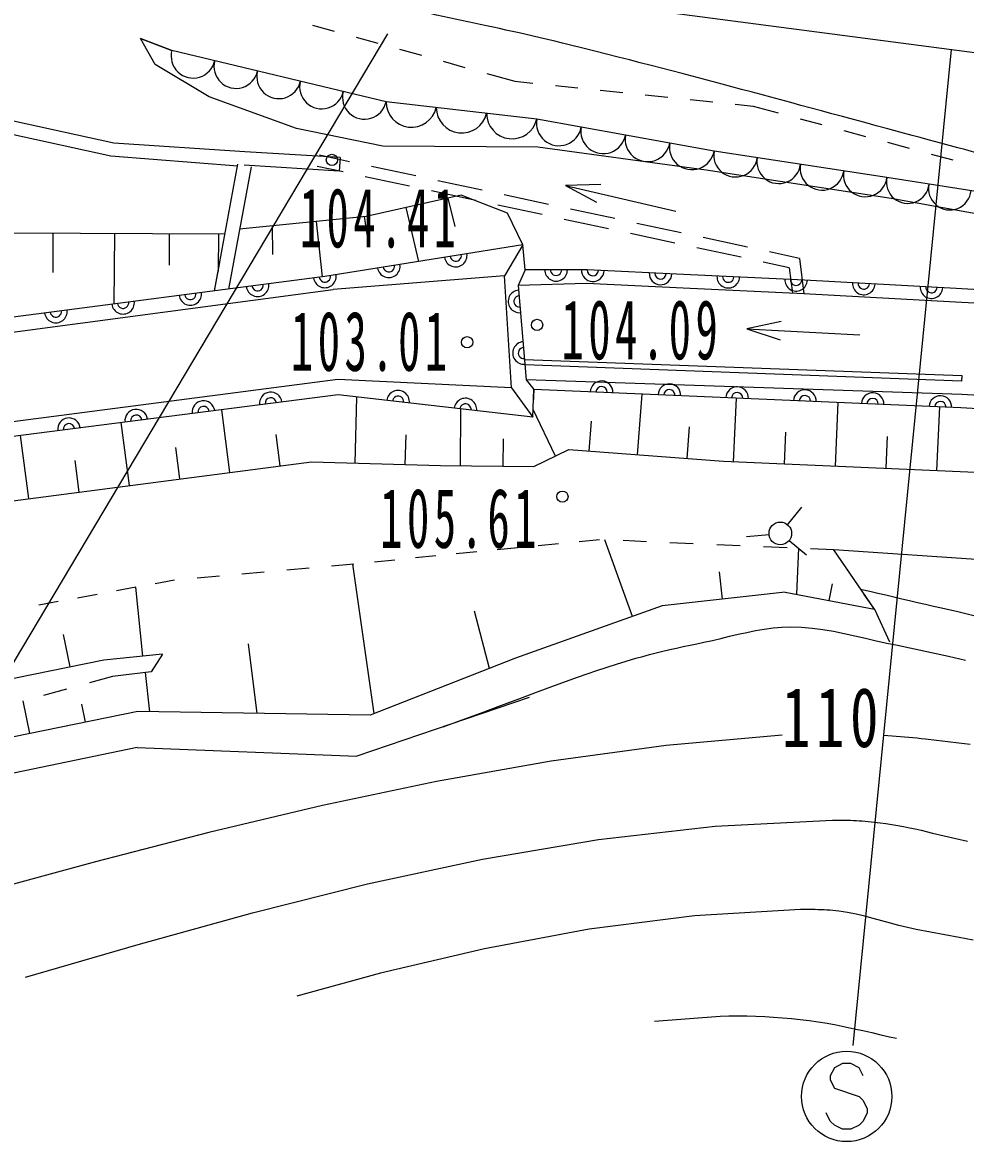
# Model space of a CAD drawing. Units: millimetres, scale not verified. Extents: x 40000 to 680000, y 20000 to 380000.
# Drawn here: x 213128 to 233988, y 239264 to 264096 of the extents above; entities that cross this region are included whole.
import ezdxf

# ---------------------------------------------------------------- set-up
doc = ezdxf.new("R2010")
doc.units = ezdxf.units.MM
doc.header["$LTSCALE"] = 1000
doc.layers.add('M-BGD', color=7, linetype='Continuous', lineweight=25)
doc.layers.add('M-STR-STRC', color=7, linetype='Continuous', lineweight=25)
doc.styles.add('ＭＳ ゴシック', font='')
doc.styles.get('ＭＳ ゴシック').set_extended_font_data('MS Gothic')

msp = doc.modelspace()

# ---------------------------------------------------------------- linework, layer by layer
at = {"layer": 'M-BGD'}
for p, q in [((219543, 264039), (220025, 263905)), ((216061, 263167), (215741, 263740)), ((215741, 263740), (216434, 263478)), ((216434, 263478), (215741, 263740)), ((220506, 263772), (220988, 263638)), ((221470, 263504), (221952, 263371)), ((221170, 262341), (216434, 263478)), ((221170, 262341), (216434, 263478)), ((222434, 263237), (222915, 263103)), ((217256, 262452), (216061, 263167)), ((223397, 262970), (224019, 262797)), ((224019, 262797), (224418, 262756)), ((224915, 262704), (225412, 262652)), ((225910, 262600), (226407, 262548)), ((226904, 262496), (227402, 262445)), ((219191, 261750), (217256, 262452)), ((224506, 261957), (221170, 262341)), ((224506, 261957), (221170, 262341)), ((227899, 262393), (228396, 262341)), ((228894, 262289), (229293, 262247)), ((229293, 262247), (229845, 262098)), ((215149, 261428), (212928, 261915)), ((221100, 261356), (219191, 261750)), ((228426, 261250), (224506, 261957)), ((228426, 261250), (224506, 261957)), ((230328, 261967), (230811, 261837)), ((215085, 261135), (212864, 261622)), ((231293, 261706), (231776, 261575)), ((218048, 261235), (215149, 261428)), ((224527, 261338), (221100, 261356)), ((228252, 260826), (224527, 261338)), ((232250, 260665), (228426, 261250)), ((232250, 260665), (228426, 261250)), ((232259, 261445), (232741, 261314)), ((217890, 260918), (215085, 261135)), ((220153, 261107), (218048, 261235)), ((220363, 261014), (219697, 261157)), ((220153, 261107), (220135, 260807)), ((233224, 261183), (233706, 261053)), ((217376, 258159), (217892, 260958)), ((218187, 260904), (217688, 258197)), ((220135, 260807), (218030, 260935)), ((220223, 260788), (219644, 260912)), ((221829, 260699), (220852, 260909)), ((232341, 260200), (228252, 260826)), ((221690, 260473), (220712, 260683)), ((223296, 260384), (222318, 260594)), ((225919, 260511), (225143, 260486)), ((240623, 259355), (232250, 260665)), ((240623, 259355), (232250, 260665)), ((222833, 260275), (220732, 259804)), ((223156, 260158), (222179, 260368)), ((223858, 259876), (222833, 260275)), ((224762, 260069), (223785, 260279)), ((225143, 260486), (227578, 259917)), ((225143, 260486), (225828, 260120)), ((222536, 260208), (222693, 259583)), ((224623, 259843), (223645, 260053)), ((240431, 258733), (232341, 260200)), ((220732, 259804), (217932, 259519)), ((220684, 259799), (220775, 259221)), ((221606, 260000), (221889, 258805)), ((224193, 259172), (223858, 259876)), ((226229, 259754), (225251, 259964)), ((218649, 259592), (218656, 258958)), ((219623, 259691), (219761, 258468)), ((226090, 259528), (225112, 259738)), ((227696, 259439), (226718, 259649)), ((212815, 259442), (217607, 259415)), ((213803, 259437), (213798, 258564)), ((215161, 259429), (215153, 257869)), ((216376, 259422), (216372, 258725)), ((217461, 259416), (217456, 258595)), ((227556, 259213), (226578, 259423)), ((229162, 259124), (228184, 259334)), ((224193, 259172), (219820, 258476)), ((224193, 259172), (223787, 258487)), ((224244, 258624), (224193, 259172)), ((229023, 258899), (228045, 259108)), ((230317, 258876), (229651, 259019)), ((217376, 258159), (217492, 258787)), ((230090, 258669), (229512, 258794)), ((230317, 258876), (230414, 258092)), ((224244, 258624), (224094, 258276)), ((225620, 258620), (224244, 258624)), ((227753, 258516), (225620, 258620)), ((230429, 258392), (227753, 258516)), ((230090, 258669), (230160, 258104)), ((219820, 258476), (201222, 256050)), ((223787, 258487), (220001, 258183)), ((223946, 256007), (223787, 258487)), ((225605, 258320), (224094, 258276)), ((224094, 258276), (224272, 256189)), ((233783, 258206), (230429, 258392)), ((201269, 255700), (220001, 258183)), ((237584, 258007), (233783, 258206)), ((229912, 257476), (229153, 257315)), ((229153, 257315), (231649, 257182)), ((229153, 257315), (229891, 257075)), ((224233, 256639), (233905, 256281)), ((233900, 256161), (224244, 256518)), ((233905, 256281), (233900, 256161)), ((220101, 256197), (201492, 253765)), ((223946, 256007), (220101, 256197)), ((233904, 255866), (224272, 256189)), ((224272, 256189), (224440, 255977)), ((220109, 255855), (201585, 253486)), ((224416, 255358), (220109, 255855)), ((220484, 254345), (220528, 255807)), ((223946, 256007), (224416, 255358)), ((224416, 255358), (224440, 255977)), ((224440, 255977), (224428, 255668)), ((233887, 255566), (224440, 255977)), ((226731, 254529), (226833, 255873)), ((228859, 254375), (228919, 255782)), ((235685, 255764), (233904, 255866)), ((222815, 254284), (222827, 255541)), ((231109, 254279), (231169, 255684)), ((233356, 254183), (233416, 255587)), ((217719, 254139), (217539, 255526)), ((224919, 254500), (224423, 255530)), ((215497, 253850), (215315, 255242)), ((225663, 254609), (225713, 255273)), ((227828, 254446), (227881, 255144)), ((213266, 253559), (213083, 254957)), ((218828, 254283), (218738, 254976)), ((221597, 254311), (221617, 254972)), ((223760, 254275), (223766, 254878)), ((229984, 254327), (230014, 255030)), ((232233, 254231), (232263, 254933)), ((216609, 253994), (216519, 254689)), ((224439, 254268), (225217, 254643)), ((225217, 254643), (228636, 254385)), ((212482, 253457), (219518, 254373)), ((214382, 253704), (214291, 254402)), ((219518, 254373), (222376, 254288)), ((228636, 254385), (236306, 254057)), ((222376, 254288), (224439, 254268)), ((230050, 252982), (230368, 253367)), ((224988, 252560), (224535, 252515)), ((225893, 252650), (225441, 252605)), ((226619, 250950), (226012, 252645)), ((226930, 252605), (226412, 252628)), ((227967, 252560), (227448, 252583)), ((229144, 252718), (229642, 252766)), ((230084, 252631), (230469, 252312)), ((223177, 252380), (222724, 252335)), ((224083, 252470), (223630, 252425)), ((229003, 252515), (228485, 252538)), ((230040, 252470), (229522, 252493)), ((230294, 252459), (230251, 251441)), ((231077, 252425), (230559, 252448)), ((234847, 252166), (231077, 252425)), ((231972, 251111), (231077, 252425)), ((220461, 252109), (219965, 252065)), ((220911, 248800), (220433, 252107)), ((221366, 252199), (220914, 252154)), ((222272, 252290), (221819, 252245)), ((231524, 251768), (231301, 252096)), ((217486, 251844), (216991, 251800)), ((218478, 251933), (217982, 251888)), ((219469, 252021), (218974, 251977)), ((228612, 251335), (228545, 251937)), ((215637, 251596), (215208, 251517)), ((215789, 250072), (215634, 251596)), ((216495, 251756), (216066, 251676)), ((230975, 251302), (231046, 251669)), ((214779, 251437), (214349, 251358)), ((229995, 251490), (227278, 251186)), ((229995, 251490), (231972, 251111)), ((231972, 251111), (231748, 251439)), ((213920, 251278), (213491, 251198)), ((223458, 249799), (223127, 251070)), ((227278, 251186), (224035, 250025)), ((231972, 251111), (232306, 250388)), ((214183, 249833), (214038, 250553)), ((218317, 248805), (218125, 250345)), ((216226, 250116), (214930, 249985)), ((216226, 250116), (215973, 249723)), ((214930, 249985), (207439, 248467)), ((224035, 250025), (220821, 248765)), ((215120, 249622), (214612, 249482)), ((215973, 249723), (215120, 249622)), ((215844, 249708), (215938, 248843)), ((214104, 249343), (213597, 249203)), ((213293, 248362), (213147, 249080)), ((224337, 249156), (220524, 247862)), ((215683, 248847), (208123, 247311)), ((214524, 248612), (214443, 249013)), ((220821, 248765), (215683, 248847)), ((215664, 248047), (208246, 246522)), ((215664, 248047), (220524, 247862))]:
    msp.add_line(p, q, dxfattribs=at)
for points in [[(194606, 270431), (200020, 268424), (205519, 267007), (209401, 266624), (210110, 265166), (217392, 264366), (217808, 265583), (234247, 263421), (246099, 262333), (267035, 260377), (273417, 256478)], [(237568, 257707), (233767, 257907), (230414, 258092), (227739, 258216), (225605, 258320)], [(239528, 255042), (235660, 255465), (233887, 255566)], [(231694, 251549), (231871, 251508), (232047, 251468), (232223, 251426), (232399, 251385), (232576, 251344), (232752, 251303), (232928, 251263), (233105, 251222), (233281, 251182), (233458, 251143), (233815, 251061), (234172, 250975)], [(222431, 248509), (222857, 248662), (223282, 248820), (223706, 248978), (224131, 249138), (224555, 249296), (224981, 249452), (225407, 249604), (225835, 249751), (226266, 249892), (226699, 250025), (226847, 250067), (226995, 250107), (227144, 250146), (227294, 250182), (227444, 250217), (227594, 250251), (227745, 250284), (227895, 250316), (228046, 250348), (228197, 250379), (228388, 250421), (228579, 250465), (228770, 250511), (228961, 250556), (229153, 250599), (229345, 250638), (229537, 250672), (229730, 250698), (229924, 250715), (230119, 250721), (230358, 250715), (230596, 250694), (230833, 250663), (231070, 250622), (231306, 250575), (231541, 250523), (231777, 250469), (232012, 250414), (232247, 250362), (232482, 250313), (232860, 250237), (233238, 250155), (233614, 250070), (233990, 249982)], [(229929, 248324), (227366, 248097), (224819, 247749), (222285, 247300), (219763, 246766), (217250, 246166), (214745, 245520), (212245, 244844), (209748, 244158), (207253, 243480), (206956, 243403)], [(234087, 248120), (233840, 248149), (233593, 248177), (233346, 248206), (233099, 248234), (233008, 248245), (232916, 248254), (232824, 248264), (232732, 248273), (232640, 248282), (232548, 248290), (232456, 248297), (232364, 248305), (232271, 248311), (232179, 248318)], [(213199, 242966), (215686, 243694), (218217, 244395), (220757, 245033), (223307, 245581), (225871, 246016), (228451, 246313), (231048, 246445), (231113, 246446), (231179, 246446), (231245, 246445), (231310, 246444), (231376, 246442), (231441, 246440), (231507, 246437), (231573, 246434), (231638, 246430), (231704, 246425), (231835, 246414), (231966, 246401), (232096, 246385), (232227, 246367), (232357, 246346), (232487, 246324), (232617, 246300), (232746, 246274), (232875, 246247), (233003, 246218), (233259, 246158), (233515, 246098), (233772, 246038), (234028, 245979)], [(234159, 243787), (233844, 243847), (233528, 243906), (233213, 243965), (232898, 244025), (232706, 244065), (232516, 244111), (232326, 244161), (232136, 244214), (231947, 244266), (231757, 244315), (231567, 244361), (231375, 244399), (231183, 244429), (230988, 244448), (230923, 244452), (230859, 244455), (230794, 244458), (230729, 244460), (230664, 244462), (230599, 244463), (230534, 244464), (230469, 244464), (230404, 244463), (230339, 244462), (227990, 244325), (225660, 244028), (223346, 243596), (221047, 243055), (219195, 242546)], [(227105, 241992), (228558, 242105), (228755, 242111), (228952, 242114), (229150, 242112), (229348, 242107), (229545, 242098), (229743, 242086), (229940, 242071), (230137, 242053), (230333, 242032), (230529, 242008), (230729, 241979), (230928, 241947), (231126, 241910), (231324, 241870), (231521, 241828), (231718, 241784), (231915, 241740), (232112, 241695), (232309, 241650), (232461, 241617)]]:
    msp.add_lwpolyline(points, dxfattribs=at)
for centre, radius in [((219973, 261054), 125), ((224510, 257402), 125), ((222964, 257019), 125), ((225072, 253602), 125), ((229891, 252789), 250)]:
    msp.add_circle(centre, radius, dxfattribs=at)
for centre, radius, start, end in [((216904, 263352), 487, 165.0082, 347.9989), ((217852, 263124), 487, 165.0079, 347.9991), ((218799, 262897), 487, 165.0085, 347.9988), ((219746, 262670), 487, 165.0082, 347.9989), ((220694, 262442), 487, 165.0079, 347.9991), ((221733, 262340), 563, 179.875, 346.9893), ((222845, 262212), 563, 179.8744, 346.99), ((223957, 262084), 563, 179.8744, 346.99), ((224996, 261866), 498, 169.532, 350.0283), ((225975, 261690), 498, 169.5321, 350.0278), ((226955, 261513), 498, 169.5324, 350.028), ((227935, 261336), 498, 169.532, 350.0283), ((228901, 261161), 484, 169.3915, 353.2101), ((229857, 261015), 484, 169.3923, 353.2094), ((230813, 260869), 484, 169.3921, 353.2095), ((231770, 260722), 484, 169.3921, 353.2095), ((232711, 260564), 472, 167.6689, 354.5505), ((233641, 260419), 472, 167.6687, 354.55), ((222712, 258936), 250, 189.0508, 9.0509), ((222712, 258936), 125, 189.0508, 9.0509), ((221231, 258700), 250, 189.0508, 9.0509), ((221231, 258700), 125, 189.0508, 9.0509), ((224932, 258622), 250, 179.8464, 359.8464), ((224932, 258622), 125, 179.8464, 359.8464), ((225744, 258614), 250, 177.1979, 357.1979), ((225744, 258614), 125, 177.1979, 357.1979), ((227242, 258541), 250, 177.1979, 357.1979), ((227242, 258541), 125, 177.1979, 357.1979), ((218329, 258281), 250, 187.4319, 7.432), ((218329, 258281), 125, 187.4319, 7.432), ((219817, 258475), 250, 187.4319, 7.432), ((219817, 258475), 125, 187.4319, 7.432), ((228740, 258470), 250, 177.354, 357.3541), ((228740, 258470), 125, 177.354, 357.3541), ((230239, 258401), 250, 177.354, 357.3541), ((230239, 258401), 125, 177.354, 357.3541), ((231737, 258319), 250, 176.8318, 356.8319), ((231737, 258319), 125, 176.8318, 356.8319), ((216842, 258087), 250, 187.4319, 7.432), ((216842, 258087), 125, 187.4319, 7.432), ((224122, 257923), 250, 94.8668, 274.8668), ((224122, 257923), 125, 94.8668, 274.8668), ((233234, 258237), 250, 176.8318, 356.8319), ((233234, 258237), 125, 176.8318, 356.8319), ((215354, 257893), 250, 187.4319, 7.432), ((215354, 257893), 125, 187.4319, 7.432), ((213867, 257699), 250, 187.4319, 7.432), ((213867, 257699), 125, 187.4319, 7.432), ((224221, 256781), 250, 94.8668, 274.8668), ((224221, 256781), 125, 94.8668, 274.8668), ((225938, 255912), 250, 357.5074, 177.5074), ((225938, 255912), 125, 357.5074, 177.5074), ((227437, 255847), 250, 357.5074, 177.5074), ((228936, 255782), 250, 357.5074, 177.5074), ((218621, 255665), 250, 7.2875, 187.2875), ((218621, 255665), 125, 7.2875, 187.2875), ((221436, 255702), 250, 353.4198, 173.4199), ((221436, 255702), 125, 353.4198, 173.4199), ((222926, 255530), 250, 353.4198, 173.4199), ((227437, 255847), 125, 357.5074, 177.5074), ((228936, 255782), 125, 357.5074, 177.5074), ((230434, 255716), 250, 357.5074, 177.5074), ((230434, 255716), 125, 357.5074, 177.5074), ((231933, 255651), 250, 357.5074, 177.5074), ((233431, 255586), 250, 357.5074, 177.5074), ((215645, 255284), 250, 7.2875, 187.2875), ((217133, 255474), 250, 7.2875, 187.2875), ((217133, 255474), 125, 7.2875, 187.2875), ((222926, 255530), 125, 353.4198, 173.4199), ((231933, 255651), 125, 357.5074, 177.5074), ((233431, 255586), 125, 357.5074, 177.5074), ((214157, 255094), 250, 7.2875, 187.2875), ((215645, 255284), 125, 7.2875, 187.2875), ((214157, 255094), 125, 7.2875, 187.2875)]:
    msp.add_arc(centre, radius, start, end, dxfattribs=at)
msp.add_open_spline([(286311, 247971), (285115, 248541), (284733, 248695), (283686, 249071), (282104, 249639), (281137, 249689), (279512, 250120), (278129, 250488), (277335, 250638), (275988, 251120), (274690, 251585), (274000, 251941), (272738, 252495), (271626, 252983), (271055, 253379), (269914, 253795), (267914, 254524), (266736, 254765), (264677, 255307), (262889, 255778), (261898, 256104), (260078, 256432), (258320, 256749), (257296, 256642), (255529, 256907), (254005, 257135), (253186, 257453), (251667, 257719), (249099, 258169), (247640, 258292), (245068, 258719), (243522, 258976), (242655, 259118), (241121, 259444), (239795, 259726), (239059, 259918), (237746, 260256), (235810, 260753), (234739, 261080), (232808, 261597), (229858, 262387), (228213, 262858), (225249, 263596), (223377, 264062), (222300, 264208), (220438, 264715), (219393, 264999), (219045, 265095), (217775, 265487)], degree=3, knots=[0, 0, 0, 0, 1, 1, 1, 2, 2, 2, 3, 3, 3, 4, 4, 4, 5, 5, 5, 6, 6, 6, 7, 7, 7, 8, 8, 8, 9, 9, 9, 10, 10, 10, 11, 11, 11, 12, 12, 12, 13, 13, 13, 14, 14, 14, 15, 15, 15, 16, 16, 16, 16], dxfattribs=at)
at = {"layer": 'M-STR-STRC'}
for p, q in [((221202, 263843), (203187, 233571)), ((231501, 241459), (233681, 263495)), ((231086, 240965), (230995, 240783)), ((231268, 241056), (231086, 240965)), ((231450, 241056), (231268, 241056)), ((231632, 240965), (231450, 241056)), ((231723, 240783), (231632, 240965)), ((230995, 240783), (230995, 240693)), ((230995, 240693), (231086, 240511)), ((231086, 240511), (231632, 240329)), ((231632, 240329), (231723, 240238)), ((231723, 240238), (231814, 240056)), ((230995, 239783), (230905, 239965)), ((231814, 239965), (231723, 239783)), ((231814, 240056), (231814, 239965)), ((231086, 239693), (230995, 239783)), ((231268, 239602), (231086, 239693)), ((231632, 239693), (231450, 239602)), ((231723, 239783), (231632, 239693)), ((231450, 239602), (231268, 239602))]:
    msp.add_line(p, q, dxfattribs=at)
msp.add_circle((231359, 240329), 1000, dxfattribs=at)

# ---------------------------------------------------------------- texts
at = {"layer": 'M-BGD', "char_height": 1320, "attachment_point": 7, "style": 'ＭＳ ゴシック'}
for s, insert in [('\\T1.2;\\W0.55;104.41', (219260, 259095)), ('\\T1.2;\\W0.55;104.09', (225051, 256619)), ('\\T1.2;\\W0.55;103.01', (219066, 256365)), ('\\T1.2;\\W0.55;105.61', (221041, 252447)), ('\\T1.2;\\W0.7;110', (229925, 248038))]:
    msp.add_mtext(s, dxfattribs=dict(at, insert=insert))

doc.saveas('drawing.dxf')
